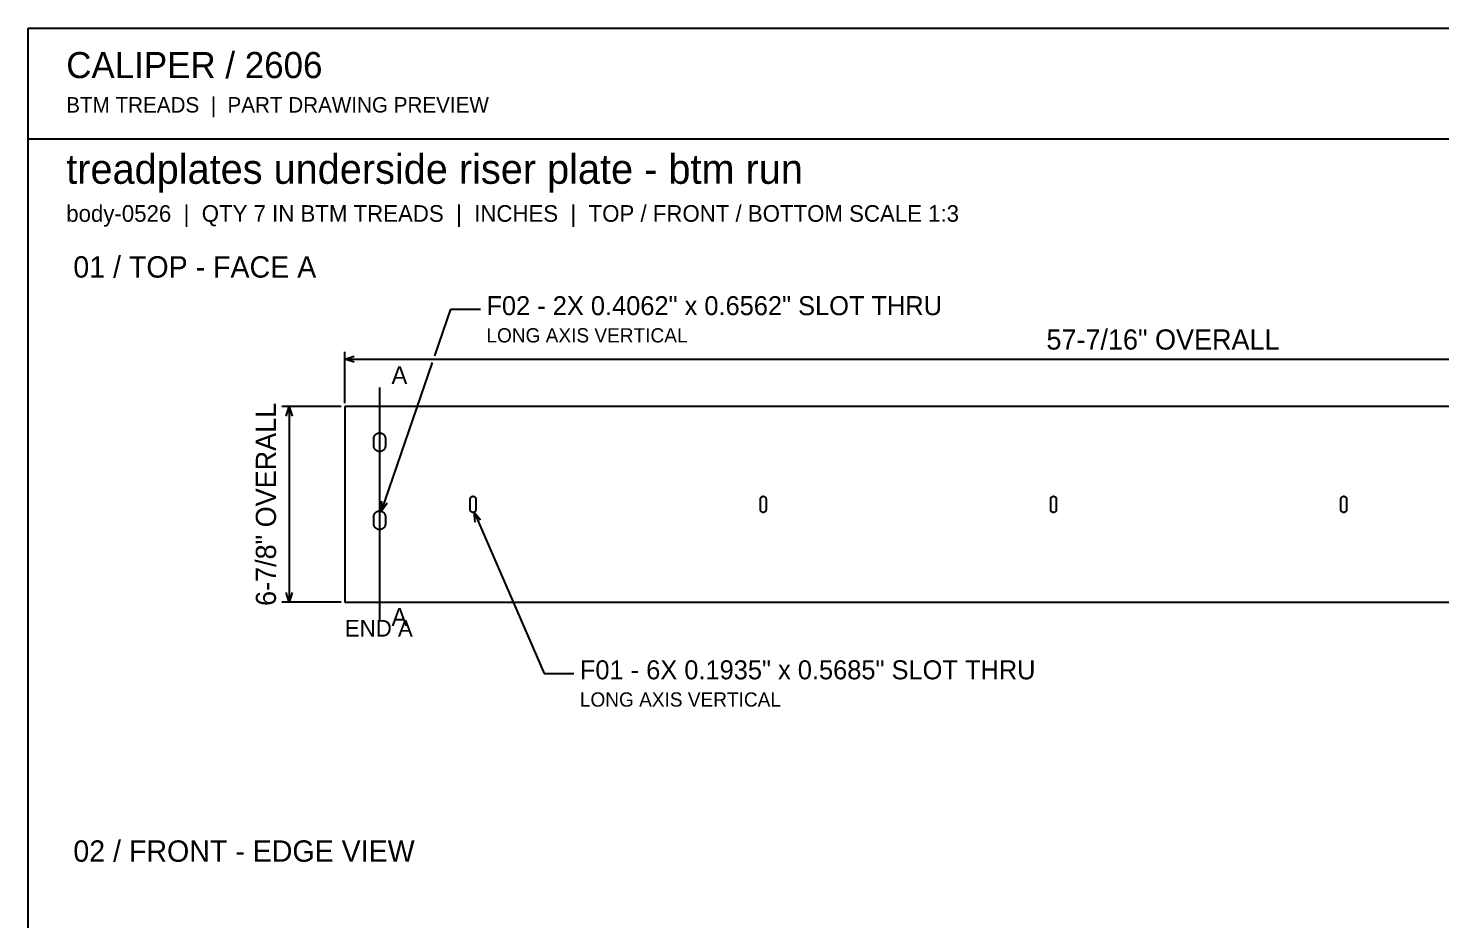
# Model space of a CAD drawing. Header units: inches. Extents: x 1.4 to 100.6, y 1.4 to 64.6.
# Drawn here: x 1.42 to 51, y 33.3 to 64.58 of the extents above; entities that cross this region are included whole.
import ezdxf
from ezdxf.enums import TextEntityAlignment as Align

# ---------------------------------------------------------------- set-up
doc = ezdxf.new("R2010")
doc.units = ezdxf.units.IN
doc.header["$MEASUREMENT"] = 0

msp = doc.modelspace()

# ---------------------------------------------------------------- linework, layer by layer
at = {"layer": 'ANNOTATION'}
for p, q in [((15.689, 53.092), (16.25, 54.723)), ((16.25, 54.723), (17.292, 54.723)), ((12.53, 51.432), (12.53, 53.223)), ((12.53, 52.973), (12.863, 53.078)), ((12.53, 52.973), (69.97, 52.973)), ((12.863, 52.869), (12.53, 52.973)), ((13.814, 47.636), (15.608, 52.855)), ((13.75, 51.973), (13.75, 43.818)), ((12.405, 51.307), (10.322, 51.307)), ((10.468, 50.973), (10.572, 51.307)), ((10.572, 51.307), (10.572, 44.443)), ((10.572, 51.307), (10.676, 50.973)), ((13.814, 47.636), (13.824, 47.985)), ((14.021, 47.917), (13.814, 47.636)), ((17.067, 47.598), (19.53, 41.943)), ((17.105, 47.251), (17.067, 47.598)), ((17.067, 47.598), (17.296, 47.334)), ((10.572, 44.443), (10.468, 44.777)), ((10.676, 44.777), (10.572, 44.443)), ((12.405, 44.443), (10.322, 44.443)), ((19.53, 41.943), (20.572, 41.943))]:
    msp.add_line(p, q, dxfattribs=at)
at = {"layer": 'OUTLINE'}
for p, q in [((1.417, 64.583), (100.583, 64.583)), ((1.417, 1.417), (1.417, 64.583)), ((1.417, 60.708), (100.583, 60.708)), ((69.97, 51.307), (12.53, 51.307)), ((12.53, 51.307), (12.53, 44.443)), ((13.547, 50.197), (13.548, 50.202)), ((13.547, 50.192), (13.547, 50.197)), ((13.547, 50.187), (13.547, 50.192)), ((13.547, 50.182), (13.547, 50.187)), ((13.547, 49.932), (13.547, 50.182)), ((13.548, 50.207), (13.549, 50.212)), ((13.548, 50.202), (13.548, 50.207)), ((13.549, 50.212), (13.55, 50.217)), ((13.55, 50.217), (13.551, 50.221)), ((13.551, 50.221), (13.552, 50.226)), ((13.552, 50.226), (13.553, 50.231)), ((13.553, 50.231), (13.554, 50.236)), ((13.554, 50.236), (13.556, 50.241)), ((13.556, 50.241), (13.557, 50.246)), ((13.557, 50.246), (13.559, 50.25)), ((13.559, 50.25), (13.561, 50.255)), ((13.561, 50.255), (13.562, 50.26)), ((13.562, 50.26), (13.564, 50.264)), ((13.564, 50.264), (13.566, 50.269)), ((13.566, 50.269), (13.569, 50.273)), ((13.569, 50.273), (13.571, 50.278)), ((13.571, 50.278), (13.573, 50.282)), ((13.573, 50.282), (13.576, 50.286)), ((13.576, 50.286), (13.578, 50.29)), ((13.578, 50.29), (13.581, 50.295)), ((13.581, 50.295), (13.584, 50.299)), ((13.584, 50.299), (13.587, 50.303)), ((13.587, 50.303), (13.59, 50.307)), ((13.59, 50.307), (13.593, 50.311)), ((13.593, 50.311), (13.596, 50.314)), ((13.596, 50.314), (13.6, 50.318)), ((13.6, 50.318), (13.603, 50.322)), ((13.603, 50.322), (13.606, 50.325)), ((13.606, 50.325), (13.61, 50.329)), ((13.61, 50.329), (13.614, 50.332)), ((13.614, 50.332), (13.617, 50.336)), ((13.617, 50.336), (13.621, 50.339)), ((13.621, 50.339), (13.625, 50.342)), ((13.625, 50.342), (13.629, 50.345)), ((13.629, 50.345), (13.633, 50.348)), ((13.633, 50.348), (13.637, 50.351)), ((13.637, 50.351), (13.641, 50.353)), ((13.641, 50.353), (13.646, 50.356)), ((13.646, 50.356), (13.65, 50.359)), ((13.65, 50.359), (13.654, 50.361)), ((13.654, 50.361), (13.659, 50.363)), ((13.659, 50.363), (13.663, 50.365)), ((13.663, 50.365), (13.668, 50.367)), ((13.668, 50.367), (13.672, 50.369)), ((13.672, 50.369), (13.677, 50.371)), ((13.677, 50.371), (13.682, 50.373)), ((13.682, 50.373), (13.686, 50.375)), ((13.686, 50.375), (13.691, 50.376)), ((13.691, 50.376), (13.696, 50.378)), ((13.696, 50.378), (13.701, 50.379)), ((13.701, 50.379), (13.706, 50.38)), ((13.706, 50.38), (13.71, 50.381)), ((13.71, 50.381), (13.715, 50.382)), ((13.715, 50.382), (13.72, 50.383)), ((13.72, 50.383), (13.725, 50.383)), ((13.725, 50.383), (13.73, 50.384)), ((13.73, 50.384), (13.735, 50.384)), ((13.735, 50.384), (13.74, 50.385)), ((13.74, 50.385), (13.745, 50.385)), ((13.745, 50.385), (13.75, 50.385)), ((13.75, 50.385), (13.755, 50.385)), ((13.755, 50.385), (13.76, 50.385)), ((13.76, 50.385), (13.765, 50.384)), ((13.765, 50.384), (13.77, 50.384)), ((13.77, 50.384), (13.775, 50.383)), ((13.775, 50.383), (13.78, 50.383)), ((13.78, 50.383), (13.785, 50.382)), ((13.785, 50.382), (13.79, 50.381)), ((13.79, 50.381), (13.794, 50.38)), ((13.794, 50.38), (13.799, 50.379)), ((13.799, 50.379), (13.804, 50.378)), ((13.804, 50.378), (13.809, 50.376)), ((13.809, 50.376), (13.814, 50.375)), ((13.814, 50.375), (13.818, 50.373)), ((13.818, 50.373), (13.823, 50.371)), ((13.823, 50.371), (13.828, 50.369)), ((13.828, 50.369), (13.832, 50.367)), ((13.832, 50.367), (13.837, 50.365)), ((13.837, 50.365), (13.841, 50.363)), ((13.841, 50.363), (13.846, 50.361)), ((13.846, 50.361), (13.85, 50.359)), ((13.85, 50.359), (13.854, 50.356)), ((13.854, 50.356), (13.859, 50.353)), ((13.859, 50.353), (13.863, 50.351)), ((13.863, 50.351), (13.867, 50.348)), ((13.867, 50.348), (13.871, 50.345)), ((13.871, 50.345), (13.875, 50.342)), ((13.875, 50.342), (13.879, 50.339)), ((13.879, 50.339), (13.883, 50.336)), ((13.883, 50.336), (13.886, 50.332)), ((13.886, 50.332), (13.89, 50.329)), ((13.89, 50.329), (13.894, 50.325)), ((13.894, 50.325), (13.897, 50.322)), ((13.897, 50.322), (13.9, 50.318)), ((13.9, 50.318), (13.904, 50.314)), ((13.904, 50.314), (13.907, 50.311)), ((13.907, 50.311), (13.91, 50.307)), ((13.91, 50.307), (13.913, 50.303)), ((13.913, 50.303), (13.916, 50.299)), ((13.916, 50.299), (13.919, 50.295)), ((13.919, 50.295), (13.922, 50.29)), ((13.922, 50.29), (13.924, 50.286)), ((13.924, 50.286), (13.927, 50.282)), ((13.927, 50.282), (13.929, 50.278)), ((13.929, 50.278), (13.931, 50.273)), ((13.931, 50.273), (13.934, 50.269)), ((13.934, 50.269), (13.936, 50.264)), ((13.936, 50.264), (13.938, 50.26)), ((13.938, 50.26), (13.939, 50.255)), ((13.939, 50.255), (13.941, 50.25)), ((13.941, 50.25), (13.943, 50.246)), ((13.943, 50.246), (13.944, 50.241)), ((13.944, 50.241), (13.946, 50.236)), ((13.946, 50.236), (13.947, 50.231)), ((13.947, 50.231), (13.948, 50.226)), ((13.948, 50.226), (13.949, 50.221)), ((13.949, 50.221), (13.95, 50.217)), ((13.95, 50.217), (13.951, 50.212)), ((13.951, 50.212), (13.952, 50.207)), ((13.952, 50.207), (13.952, 50.202)), ((13.952, 50.202), (13.953, 50.197)), ((13.953, 50.197), (13.953, 50.192)), ((13.953, 50.192), (13.953, 50.187)), ((13.953, 50.187), (13.953, 50.182)), ((13.953, 50.182), (13.953, 49.932)), ((13.547, 49.922), (13.547, 49.932)), ((13.548, 49.912), (13.547, 49.922)), ((13.549, 49.902), (13.548, 49.912)), ((13.551, 49.892), (13.549, 49.902)), ((13.553, 49.882), (13.551, 49.892)), ((13.556, 49.873), (13.553, 49.882)), ((13.559, 49.863), (13.556, 49.873)), ((13.562, 49.854), (13.559, 49.863)), ((13.566, 49.845), (13.562, 49.854)), ((13.571, 49.836), (13.566, 49.845)), ((13.576, 49.827), (13.571, 49.836)), ((13.581, 49.819), (13.576, 49.827)), ((13.587, 49.811), (13.581, 49.819)), ((13.593, 49.803), (13.587, 49.811)), ((13.6, 49.795), (13.593, 49.803)), ((13.606, 49.788), (13.6, 49.795)), ((13.614, 49.781), (13.606, 49.788)), ((13.621, 49.775), (13.614, 49.781)), ((13.629, 49.769), (13.621, 49.775)), ((13.637, 49.763), (13.629, 49.769)), ((13.646, 49.758), (13.637, 49.763)), ((13.654, 49.753), (13.646, 49.758)), ((13.663, 49.748), (13.654, 49.753)), ((13.672, 49.744), (13.663, 49.748)), ((13.682, 49.741), (13.672, 49.744)), ((13.691, 49.737), (13.682, 49.741)), ((13.701, 49.735), (13.691, 49.737)), ((13.71, 49.733), (13.701, 49.735)), ((13.72, 49.731), (13.71, 49.733)), ((13.73, 49.73), (13.72, 49.731)), ((13.74, 49.729), (13.73, 49.73)), ((13.75, 49.729), (13.74, 49.729)), ((13.76, 49.729), (13.75, 49.729)), ((13.77, 49.73), (13.76, 49.729)), ((13.78, 49.731), (13.77, 49.73)), ((13.79, 49.733), (13.78, 49.731)), ((13.799, 49.735), (13.79, 49.733)), ((13.809, 49.737), (13.799, 49.735)), ((13.818, 49.741), (13.809, 49.737)), ((13.828, 49.744), (13.818, 49.741)), ((13.837, 49.748), (13.828, 49.744)), ((13.846, 49.753), (13.837, 49.748)), ((13.854, 49.758), (13.846, 49.753)), ((13.863, 49.763), (13.854, 49.758)), ((13.871, 49.769), (13.863, 49.763)), ((13.879, 49.775), (13.871, 49.769)), ((13.886, 49.781), (13.879, 49.775)), ((13.894, 49.788), (13.886, 49.781)), ((13.9, 49.795), (13.894, 49.788)), ((13.907, 49.803), (13.9, 49.795)), ((13.913, 49.811), (13.907, 49.803)), ((13.919, 49.819), (13.913, 49.811)), ((13.924, 49.827), (13.919, 49.819)), ((13.929, 49.836), (13.924, 49.827)), ((13.934, 49.845), (13.929, 49.836)), ((13.938, 49.854), (13.934, 49.845)), ((13.941, 49.863), (13.938, 49.854)), ((13.944, 49.873), (13.941, 49.863)), ((13.947, 49.882), (13.944, 49.873)), ((13.949, 49.892), (13.947, 49.882)), ((13.951, 49.902), (13.949, 49.892)), ((13.952, 49.912), (13.951, 49.902)), ((13.953, 49.922), (13.952, 49.912)), ((13.953, 49.932), (13.953, 49.922)), ((16.939, 48.095), (16.94, 48.097)), ((16.94, 48.097), (16.941, 48.1)), ((16.941, 48.1), (16.942, 48.102)), ((16.942, 48.102), (16.943, 48.104)), ((16.943, 48.104), (16.944, 48.106)), ((16.944, 48.106), (16.945, 48.108)), ((16.945, 48.108), (16.946, 48.11)), ((16.946, 48.11), (16.947, 48.112)), ((16.947, 48.112), (16.948, 48.114)), ((16.948, 48.114), (16.95, 48.116)), ((16.95, 48.116), (16.951, 48.118)), ((16.951, 48.118), (16.952, 48.12)), ((16.952, 48.12), (16.954, 48.122)), ((16.954, 48.122), (16.955, 48.124)), ((16.955, 48.124), (16.957, 48.126)), ((16.957, 48.126), (16.958, 48.127)), ((16.958, 48.127), (16.96, 48.129)), ((16.96, 48.129), (16.962, 48.131)), ((16.962, 48.131), (16.963, 48.133)), ((16.963, 48.133), (16.965, 48.134)), ((16.965, 48.134), (16.967, 48.136)), ((16.967, 48.136), (16.969, 48.137)), ((16.969, 48.137), (16.97, 48.139)), ((16.97, 48.139), (16.972, 48.14)), ((16.972, 48.14), (16.974, 48.142)), ((16.974, 48.142), (16.976, 48.143)), ((16.976, 48.143), (16.978, 48.144)), ((16.978, 48.144), (16.98, 48.145)), ((16.98, 48.145), (16.982, 48.147)), ((16.982, 48.147), (16.984, 48.148)), ((16.984, 48.148), (16.987, 48.149)), ((16.987, 48.149), (16.989, 48.15)), ((16.989, 48.15), (16.991, 48.151)), ((16.991, 48.151), (16.993, 48.152)), ((16.993, 48.152), (16.995, 48.153)), ((16.995, 48.153), (16.997, 48.154)), ((16.997, 48.154), (17, 48.154)), ((17, 48.154), (17.002, 48.155)), ((17.002, 48.155), (17.004, 48.156)), ((17.004, 48.156), (17.006, 48.156)), ((17.006, 48.156), (17.009, 48.157)), ((17.009, 48.157), (17.011, 48.157)), ((17.011, 48.157), (17.013, 48.158)), ((17.013, 48.158), (17.016, 48.158)), ((17.016, 48.158), (17.018, 48.159)), ((17.018, 48.159), (17.021, 48.159)), ((17.021, 48.159), (17.023, 48.159)), ((17.023, 48.159), (17.025, 48.159)), ((17.025, 48.159), (17.028, 48.159)), ((17.028, 48.159), (17.03, 48.159)), ((17.03, 48.159), (17.032, 48.159)), ((17.032, 48.159), (17.035, 48.159)), ((17.035, 48.159), (17.037, 48.159)), ((17.037, 48.159), (17.039, 48.159)), ((17.039, 48.159), (17.042, 48.159)), ((17.042, 48.159), (17.044, 48.158)), ((17.044, 48.158), (17.047, 48.158)), ((17.047, 48.158), (17.049, 48.157)), ((17.049, 48.157), (17.051, 48.157)), ((17.051, 48.157), (17.054, 48.156)), ((17.054, 48.156), (17.056, 48.156)), ((17.056, 48.156), (17.058, 48.155)), ((17.058, 48.155), (17.06, 48.154)), ((17.06, 48.154), (17.063, 48.154)), ((17.063, 48.154), (17.065, 48.153)), ((17.065, 48.153), (17.067, 48.152)), ((17.067, 48.152), (17.069, 48.151)), ((17.069, 48.151), (17.071, 48.15)), ((17.071, 48.15), (17.073, 48.149)), ((17.073, 48.149), (17.076, 48.148)), ((17.076, 48.148), (17.078, 48.147)), ((17.078, 48.147), (17.08, 48.145)), ((17.08, 48.145), (17.082, 48.144)), ((17.082, 48.144), (17.084, 48.143)), ((17.084, 48.143), (17.086, 48.142)), ((17.086, 48.142), (17.088, 48.14)), ((17.088, 48.14), (17.09, 48.139)), ((17.09, 48.139), (17.091, 48.137)), ((17.091, 48.137), (17.093, 48.136)), ((17.093, 48.136), (17.095, 48.134)), ((17.095, 48.134), (17.097, 48.133)), ((17.097, 48.133), (17.098, 48.131)), ((17.098, 48.131), (17.1, 48.129)), ((17.1, 48.129), (17.102, 48.127)), ((17.102, 48.127), (17.103, 48.126)), ((17.103, 48.126), (17.105, 48.124)), ((17.105, 48.124), (17.106, 48.122)), ((17.106, 48.122), (17.108, 48.12)), ((17.108, 48.12), (17.109, 48.118)), ((17.109, 48.118), (17.11, 48.116)), ((17.11, 48.116), (17.112, 48.114)), ((17.112, 48.114), (17.113, 48.112)), ((17.113, 48.112), (17.114, 48.11)), ((17.114, 48.11), (17.115, 48.108)), ((17.115, 48.108), (17.116, 48.106)), ((17.116, 48.106), (17.117, 48.104)), ((17.117, 48.104), (17.118, 48.102)), ((17.118, 48.102), (17.119, 48.1)), ((17.119, 48.1), (17.12, 48.097)), ((17.12, 48.097), (17.121, 48.095)), ((27.127, 48.095), (27.128, 48.097)), ((27.128, 48.097), (27.129, 48.1)), ((27.129, 48.1), (27.13, 48.102)), ((27.13, 48.102), (27.131, 48.104)), ((27.131, 48.104), (27.132, 48.106)), ((27.132, 48.106), (27.133, 48.108)), ((27.133, 48.108), (27.134, 48.11)), ((27.134, 48.11), (27.135, 48.112)), ((27.135, 48.112), (27.136, 48.114)), ((27.136, 48.114), (27.138, 48.116)), ((27.138, 48.116), (27.139, 48.118)), ((27.139, 48.118), (27.14, 48.12)), ((27.14, 48.12), (27.142, 48.122)), ((27.142, 48.122), (27.143, 48.124)), ((27.143, 48.124), (27.145, 48.126)), ((27.145, 48.126), (27.146, 48.127)), ((27.146, 48.127), (27.148, 48.129)), ((27.148, 48.129), (27.15, 48.131)), ((27.15, 48.131), (27.151, 48.133)), ((27.151, 48.133), (27.153, 48.134)), ((27.153, 48.134), (27.155, 48.136)), ((27.155, 48.136), (27.157, 48.137)), ((27.157, 48.137), (27.158, 48.139)), ((27.158, 48.139), (27.16, 48.14)), ((27.16, 48.14), (27.162, 48.142)), ((27.162, 48.142), (27.164, 48.143)), ((27.164, 48.143), (27.166, 48.144)), ((27.166, 48.144), (27.168, 48.145)), ((27.168, 48.145), (27.17, 48.147)), ((27.17, 48.147), (27.172, 48.148)), ((27.172, 48.148), (27.175, 48.149)), ((27.175, 48.149), (27.177, 48.15)), ((27.177, 48.15), (27.179, 48.151)), ((27.179, 48.151), (27.181, 48.152)), ((27.181, 48.152), (27.183, 48.153)), ((27.183, 48.153), (27.185, 48.154)), ((27.185, 48.154), (27.188, 48.154)), ((27.188, 48.154), (27.19, 48.155)), ((27.19, 48.155), (27.192, 48.156)), ((27.192, 48.156), (27.194, 48.156)), ((27.194, 48.156), (27.197, 48.157)), ((27.197, 48.157), (27.199, 48.157)), ((27.199, 48.157), (27.201, 48.158)), ((27.201, 48.158), (27.204, 48.158)), ((27.204, 48.158), (27.206, 48.159)), ((27.206, 48.159), (27.209, 48.159)), ((27.209, 48.159), (27.211, 48.159)), ((27.211, 48.159), (27.213, 48.159)), ((27.213, 48.159), (27.216, 48.159)), ((27.216, 48.159), (27.218, 48.159)), ((27.218, 48.159), (27.22, 48.159)), ((27.22, 48.159), (27.223, 48.159)), ((27.223, 48.159), (27.225, 48.159)), ((27.225, 48.159), (27.227, 48.159)), ((27.227, 48.159), (27.23, 48.159)), ((27.23, 48.159), (27.232, 48.158)), ((27.232, 48.158), (27.235, 48.158)), ((27.235, 48.158), (27.237, 48.157)), ((27.237, 48.157), (27.239, 48.157)), ((27.239, 48.157), (27.242, 48.156)), ((27.242, 48.156), (27.244, 48.156)), ((27.244, 48.156), (27.246, 48.155)), ((27.246, 48.155), (27.248, 48.154)), ((27.248, 48.154), (27.251, 48.154)), ((27.251, 48.154), (27.253, 48.153)), ((27.253, 48.153), (27.255, 48.152)), ((27.255, 48.152), (27.257, 48.151)), ((27.257, 48.151), (27.259, 48.15)), ((27.259, 48.15), (27.261, 48.149)), ((27.261, 48.149), (27.264, 48.148)), ((27.264, 48.148), (27.266, 48.147)), ((27.266, 48.147), (27.268, 48.145)), ((27.268, 48.145), (27.27, 48.144)), ((27.27, 48.144), (27.272, 48.143)), ((27.272, 48.143), (27.274, 48.142)), ((27.274, 48.142), (27.276, 48.14)), ((27.276, 48.14), (27.278, 48.139)), ((27.278, 48.139), (27.279, 48.137)), ((27.279, 48.137), (27.281, 48.136)), ((27.281, 48.136), (27.283, 48.134)), ((27.283, 48.134), (27.285, 48.133)), ((27.285, 48.133), (27.286, 48.131)), ((27.286, 48.131), (27.288, 48.129)), ((27.288, 48.129), (27.29, 48.127)), ((27.29, 48.127), (27.291, 48.126)), ((27.291, 48.126), (27.293, 48.124)), ((27.293, 48.124), (27.294, 48.122)), ((27.294, 48.122), (27.296, 48.12)), ((27.296, 48.12), (27.297, 48.118)), ((27.297, 48.118), (27.298, 48.116)), ((27.298, 48.116), (27.3, 48.114)), ((27.3, 48.114), (27.301, 48.112)), ((27.301, 48.112), (27.302, 48.11)), ((27.302, 48.11), (27.303, 48.108)), ((27.303, 48.108), (27.304, 48.106)), ((27.304, 48.106), (27.305, 48.104)), ((27.305, 48.104), (27.306, 48.102)), ((27.306, 48.102), (27.307, 48.1)), ((27.307, 48.1), (27.308, 48.097)), ((27.308, 48.097), (27.309, 48.095)), ((37.315, 48.095), (37.316, 48.097)), ((37.316, 48.097), (37.317, 48.1)), ((37.317, 48.1), (37.318, 48.102)), ((37.318, 48.102), (37.319, 48.104)), ((37.319, 48.104), (37.32, 48.106)), ((37.32, 48.106), (37.321, 48.108)), ((37.321, 48.108), (37.322, 48.11)), ((37.322, 48.11), (37.323, 48.112)), ((37.323, 48.112), (37.324, 48.114)), ((37.324, 48.114), (37.326, 48.116)), ((37.326, 48.116), (37.327, 48.118)), ((37.327, 48.118), (37.328, 48.12)), ((37.328, 48.12), (37.33, 48.122)), ((37.33, 48.122), (37.331, 48.124)), ((37.331, 48.124), (37.333, 48.126)), ((37.333, 48.126), (37.334, 48.127)), ((37.334, 48.127), (37.336, 48.129)), ((37.336, 48.129), (37.338, 48.131)), ((37.338, 48.131), (37.339, 48.133)), ((37.339, 48.133), (37.341, 48.134)), ((37.341, 48.134), (37.343, 48.136)), ((37.343, 48.136), (37.345, 48.137)), ((37.345, 48.137), (37.346, 48.139)), ((37.346, 48.139), (37.348, 48.14)), ((37.348, 48.14), (37.35, 48.142)), ((37.35, 48.142), (37.352, 48.143)), ((37.352, 48.143), (37.354, 48.144)), ((37.354, 48.144), (37.356, 48.145)), ((37.356, 48.145), (37.358, 48.147)), ((37.358, 48.147), (37.36, 48.148)), ((37.36, 48.148), (37.363, 48.149)), ((37.363, 48.149), (37.365, 48.15)), ((37.365, 48.15), (37.367, 48.151)), ((37.367, 48.151), (37.369, 48.152)), ((37.369, 48.152), (37.371, 48.153)), ((37.371, 48.153), (37.373, 48.154)), ((37.373, 48.154), (37.376, 48.154)), ((37.376, 48.154), (37.378, 48.155)), ((37.378, 48.155), (37.38, 48.156)), ((37.38, 48.156), (37.382, 48.156)), ((37.382, 48.156), (37.385, 48.157)), ((37.385, 48.157), (37.387, 48.157)), ((37.387, 48.157), (37.389, 48.158)), ((37.389, 48.158), (37.392, 48.158)), ((37.392, 48.158), (37.394, 48.159)), ((37.394, 48.159), (37.397, 48.159)), ((37.397, 48.159), (37.399, 48.159)), ((37.399, 48.159), (37.401, 48.159)), ((37.401, 48.159), (37.404, 48.159)), ((37.404, 48.159), (37.406, 48.159)), ((37.406, 48.159), (37.408, 48.159)), ((37.408, 48.159), (37.411, 48.159)), ((37.411, 48.159), (37.413, 48.159)), ((37.413, 48.159), (37.415, 48.159)), ((37.415, 48.159), (37.418, 48.159)), ((37.418, 48.159), (37.42, 48.158)), ((37.42, 48.158), (37.423, 48.158)), ((37.423, 48.158), (37.425, 48.157)), ((37.425, 48.157), (37.427, 48.157)), ((37.427, 48.157), (37.43, 48.156)), ((37.43, 48.156), (37.432, 48.156)), ((37.432, 48.156), (37.434, 48.155)), ((37.434, 48.155), (37.436, 48.154)), ((37.436, 48.154), (37.439, 48.154)), ((37.439, 48.154), (37.441, 48.153)), ((37.441, 48.153), (37.443, 48.152)), ((37.443, 48.152), (37.445, 48.151)), ((37.445, 48.151), (37.447, 48.15)), ((37.447, 48.15), (37.449, 48.149)), ((37.449, 48.149), (37.452, 48.148)), ((37.452, 48.148), (37.454, 48.147)), ((37.454, 48.147), (37.456, 48.145)), ((37.456, 48.145), (37.458, 48.144)), ((37.458, 48.144), (37.46, 48.143)), ((37.46, 48.143), (37.462, 48.142)), ((37.462, 48.142), (37.464, 48.14)), ((37.464, 48.14), (37.466, 48.139)), ((37.466, 48.139), (37.467, 48.137)), ((37.467, 48.137), (37.469, 48.136)), ((37.469, 48.136), (37.471, 48.134)), ((37.471, 48.134), (37.473, 48.133)), ((37.473, 48.133), (37.474, 48.131)), ((37.474, 48.131), (37.476, 48.129)), ((37.476, 48.129), (37.478, 48.127)), ((37.478, 48.127), (37.479, 48.126)), ((37.479, 48.126), (37.481, 48.124)), ((37.481, 48.124), (37.482, 48.122)), ((37.482, 48.122), (37.484, 48.12)), ((37.484, 48.12), (37.485, 48.118)), ((37.485, 48.118), (37.486, 48.116)), ((37.486, 48.116), (37.488, 48.114)), ((37.488, 48.114), (37.489, 48.112)), ((37.489, 48.112), (37.49, 48.11)), ((37.49, 48.11), (37.491, 48.108)), ((37.491, 48.108), (37.492, 48.106)), ((37.492, 48.106), (37.493, 48.104)), ((37.493, 48.104), (37.494, 48.102)), ((37.494, 48.102), (37.495, 48.1)), ((37.495, 48.1), (37.496, 48.097)), ((37.496, 48.097), (37.497, 48.095)), ((47.503, 48.095), (47.504, 48.097)), ((47.504, 48.097), (47.505, 48.1)), ((47.505, 48.1), (47.506, 48.102)), ((47.506, 48.102), (47.507, 48.104)), ((47.507, 48.104), (47.508, 48.106)), ((47.508, 48.106), (47.509, 48.108)), ((47.509, 48.108), (47.51, 48.11)), ((47.51, 48.11), (47.511, 48.112)), ((47.511, 48.112), (47.512, 48.114)), ((47.512, 48.114), (47.514, 48.116)), ((47.514, 48.116), (47.515, 48.118)), ((47.515, 48.118), (47.516, 48.12)), ((47.516, 48.12), (47.518, 48.122)), ((47.518, 48.122), (47.519, 48.124)), ((47.519, 48.124), (47.521, 48.126)), ((47.521, 48.126), (47.522, 48.127)), ((47.522, 48.127), (47.524, 48.129)), ((47.524, 48.129), (47.526, 48.131)), ((47.526, 48.131), (47.527, 48.133)), ((47.527, 48.133), (47.529, 48.134)), ((47.529, 48.134), (47.531, 48.136)), ((47.531, 48.136), (47.533, 48.137)), ((47.533, 48.137), (47.534, 48.139)), ((47.534, 48.139), (47.536, 48.14)), ((47.536, 48.14), (47.538, 48.142)), ((47.538, 48.142), (47.54, 48.143)), ((47.54, 48.143), (47.542, 48.144)), ((47.542, 48.144), (47.544, 48.145)), ((47.544, 48.145), (47.546, 48.147)), ((47.546, 48.147), (47.548, 48.148)), ((47.548, 48.148), (47.551, 48.149)), ((47.551, 48.149), (47.553, 48.15)), ((47.553, 48.15), (47.555, 48.151)), ((47.555, 48.151), (47.557, 48.152)), ((47.557, 48.152), (47.559, 48.153)), ((47.559, 48.153), (47.561, 48.154)), ((47.561, 48.154), (47.564, 48.154)), ((47.564, 48.154), (47.566, 48.155)), ((47.566, 48.155), (47.568, 48.156)), ((47.568, 48.156), (47.57, 48.156)), ((47.57, 48.156), (47.573, 48.157)), ((47.573, 48.157), (47.575, 48.157)), ((47.575, 48.157), (47.577, 48.158)), ((47.577, 48.158), (47.58, 48.158)), ((47.58, 48.158), (47.582, 48.159)), ((47.582, 48.159), (47.585, 48.159)), ((47.585, 48.159), (47.587, 48.159)), ((47.587, 48.159), (47.589, 48.159)), ((47.589, 48.159), (47.592, 48.159)), ((47.592, 48.159), (47.594, 48.159)), ((47.594, 48.159), (47.596, 48.159)), ((47.596, 48.159), (47.599, 48.159)), ((47.599, 48.159), (47.601, 48.159)), ((47.601, 48.159), (47.603, 48.159)), ((47.603, 48.159), (47.606, 48.159)), ((47.606, 48.159), (47.608, 48.158)), ((47.608, 48.158), (47.611, 48.158)), ((47.611, 48.158), (47.613, 48.157)), ((47.613, 48.157), (47.615, 48.157)), ((47.615, 48.157), (47.618, 48.156)), ((47.618, 48.156), (47.62, 48.156)), ((47.62, 48.156), (47.622, 48.155)), ((47.622, 48.155), (47.624, 48.154)), ((47.624, 48.154), (47.627, 48.154)), ((47.627, 48.154), (47.629, 48.153)), ((47.629, 48.153), (47.631, 48.152)), ((47.631, 48.152), (47.633, 48.151)), ((47.633, 48.151), (47.635, 48.15)), ((47.635, 48.15), (47.637, 48.149)), ((47.637, 48.149), (47.64, 48.148)), ((47.64, 48.148), (47.642, 48.147)), ((47.642, 48.147), (47.644, 48.145)), ((47.644, 48.145), (47.646, 48.144)), ((47.646, 48.144), (47.648, 48.143)), ((47.648, 48.143), (47.65, 48.142)), ((47.65, 48.142), (47.652, 48.14)), ((47.652, 48.14), (47.654, 48.139)), ((47.654, 48.139), (47.655, 48.137)), ((47.655, 48.137), (47.657, 48.136)), ((47.657, 48.136), (47.659, 48.134)), ((47.659, 48.134), (47.661, 48.133)), ((47.661, 48.133), (47.662, 48.131)), ((47.662, 48.131), (47.664, 48.129)), ((47.664, 48.129), (47.666, 48.127)), ((47.666, 48.127), (47.667, 48.126)), ((47.667, 48.126), (47.669, 48.124)), ((47.669, 48.124), (47.67, 48.122)), ((47.67, 48.122), (47.672, 48.12)), ((47.672, 48.12), (47.673, 48.118)), ((47.673, 48.118), (47.674, 48.116)), ((47.674, 48.116), (47.676, 48.114)), ((47.676, 48.114), (47.677, 48.112)), ((47.677, 48.112), (47.678, 48.11)), ((47.678, 48.11), (47.679, 48.108)), ((47.679, 48.108), (47.68, 48.106)), ((47.68, 48.106), (47.681, 48.104)), ((47.681, 48.104), (47.682, 48.102)), ((47.682, 48.102), (47.683, 48.1)), ((47.683, 48.1), (47.684, 48.097)), ((47.684, 48.097), (47.685, 48.095)), ((13.617, 47.597), (13.621, 47.6)), ((13.621, 47.6), (13.625, 47.603)), ((13.625, 47.603), (13.629, 47.606)), ((13.629, 47.606), (13.633, 47.609)), ((13.633, 47.609), (13.637, 47.612)), ((13.637, 47.612), (13.641, 47.615)), ((13.641, 47.615), (13.646, 47.617)), ((13.646, 47.617), (13.65, 47.62)), ((13.65, 47.62), (13.654, 47.622)), ((13.654, 47.622), (13.659, 47.625)), ((13.659, 47.625), (13.663, 47.627)), ((13.663, 47.627), (13.668, 47.629)), ((13.668, 47.629), (13.672, 47.631)), ((13.672, 47.631), (13.677, 47.633)), ((13.677, 47.633), (13.682, 47.634)), ((13.682, 47.634), (13.686, 47.636)), ((13.686, 47.636), (13.691, 47.638)), ((13.691, 47.638), (13.696, 47.639)), ((13.696, 47.639), (13.701, 47.64)), ((13.701, 47.64), (13.706, 47.641)), ((13.706, 47.641), (13.71, 47.642)), ((13.71, 47.642), (13.715, 47.643)), ((13.715, 47.643), (13.72, 47.644)), ((13.72, 47.644), (13.725, 47.645)), ((13.725, 47.645), (13.73, 47.645)), ((13.73, 47.645), (13.735, 47.646)), ((13.735, 47.646), (13.74, 47.646)), ((13.74, 47.646), (13.745, 47.646)), ((13.745, 47.646), (13.75, 47.646)), ((13.75, 47.646), (13.755, 47.646)), ((13.755, 47.646), (13.76, 47.646)), ((13.76, 47.646), (13.765, 47.646)), ((13.765, 47.646), (13.77, 47.645)), ((13.77, 47.645), (13.775, 47.645)), ((13.775, 47.645), (13.78, 47.644)), ((13.78, 47.644), (13.785, 47.643)), ((13.785, 47.643), (13.79, 47.642)), ((13.79, 47.642), (13.794, 47.641)), ((13.794, 47.641), (13.799, 47.64)), ((13.799, 47.64), (13.804, 47.639)), ((13.804, 47.639), (13.809, 47.638)), ((13.809, 47.638), (13.814, 47.636)), ((13.814, 47.636), (13.818, 47.634)), ((13.818, 47.634), (13.823, 47.633)), ((13.823, 47.633), (13.828, 47.631)), ((13.828, 47.631), (13.832, 47.629)), ((13.832, 47.629), (13.837, 47.627)), ((13.837, 47.627), (13.841, 47.625)), ((13.841, 47.625), (13.846, 47.622)), ((13.846, 47.622), (13.85, 47.62)), ((13.85, 47.62), (13.854, 47.617)), ((13.854, 47.617), (13.859, 47.615)), ((13.859, 47.615), (13.863, 47.612)), ((13.863, 47.612), (13.867, 47.609)), ((13.867, 47.609), (13.871, 47.606)), ((13.871, 47.606), (13.875, 47.603)), ((13.875, 47.603), (13.879, 47.6)), ((13.879, 47.6), (13.883, 47.597)), ((16.933, 48.067), (16.934, 48.07)), ((16.933, 48.065), (16.933, 48.067)), ((16.933, 48.062), (16.933, 48.065)), ((16.933, 47.688), (16.933, 48.062)), ((16.933, 47.683), (16.933, 47.688)), ((16.934, 47.678), (16.933, 47.683)), ((16.934, 48.077), (16.935, 48.079)), ((16.934, 48.074), (16.934, 48.077)), ((16.934, 48.072), (16.934, 48.074)), ((16.934, 48.07), (16.934, 48.072)), ((16.934, 47.673), (16.934, 47.678)), ((16.935, 47.669), (16.934, 47.673)), ((16.935, 48.081), (16.936, 48.084)), ((16.935, 48.079), (16.935, 48.081)), ((16.936, 47.664), (16.935, 47.669)), ((16.936, 48.086), (16.937, 48.088)), ((16.936, 48.084), (16.936, 48.086)), ((16.937, 47.659), (16.936, 47.664)), ((16.937, 48.091), (16.938, 48.093)), ((16.937, 48.088), (16.937, 48.091)), ((16.939, 47.655), (16.937, 47.659)), ((16.938, 48.093), (16.939, 48.095)), ((16.941, 47.65), (16.939, 47.655)), ((16.943, 47.646), (16.941, 47.65)), ((16.945, 47.642), (16.943, 47.646)), ((16.947, 47.638), (16.945, 47.642)), ((16.95, 47.634), (16.947, 47.638)), ((16.952, 47.63), (16.95, 47.634)), ((16.955, 47.626), (16.952, 47.63)), ((16.958, 47.623), (16.955, 47.626)), ((16.962, 47.619), (16.958, 47.623)), ((16.965, 47.616), (16.962, 47.619)), ((16.969, 47.613), (16.965, 47.616)), ((16.972, 47.61), (16.969, 47.613)), ((16.976, 47.607), (16.972, 47.61)), ((16.98, 47.605), (16.976, 47.607)), ((16.984, 47.602), (16.98, 47.605)), ((16.989, 47.6), (16.984, 47.602)), ((16.993, 47.598), (16.989, 47.6)), ((17.071, 47.6), (17.067, 47.598)), ((17.076, 47.602), (17.071, 47.6)), ((17.08, 47.605), (17.076, 47.602)), ((17.084, 47.607), (17.08, 47.605)), ((17.088, 47.61), (17.084, 47.607)), ((17.091, 47.613), (17.088, 47.61)), ((17.095, 47.616), (17.091, 47.613)), ((17.098, 47.619), (17.095, 47.616)), ((17.102, 47.623), (17.098, 47.619)), ((17.105, 47.626), (17.102, 47.623)), ((17.108, 47.63), (17.105, 47.626)), ((17.11, 47.634), (17.108, 47.63)), ((17.113, 47.638), (17.11, 47.634)), ((17.115, 47.642), (17.113, 47.638)), ((17.117, 47.646), (17.115, 47.642)), ((17.119, 47.65), (17.117, 47.646)), ((17.121, 47.655), (17.119, 47.65)), ((17.121, 48.095), (17.122, 48.093)), ((17.123, 47.659), (17.121, 47.655)), ((17.122, 48.093), (17.123, 48.091)), ((17.123, 48.091), (17.123, 48.088)), ((17.123, 48.088), (17.124, 48.086)), ((17.124, 47.664), (17.123, 47.659)), ((17.124, 48.086), (17.124, 48.084)), ((17.124, 48.084), (17.125, 48.081)), ((17.125, 47.669), (17.124, 47.664)), ((17.125, 48.081), (17.125, 48.079)), ((17.125, 48.079), (17.126, 48.077)), ((17.126, 47.673), (17.125, 47.669)), ((17.126, 48.077), (17.126, 48.074)), ((17.126, 48.074), (17.126, 48.072)), ((17.126, 48.072), (17.126, 48.07)), ((17.126, 48.07), (17.127, 48.067)), ((17.127, 47.683), (17.126, 47.678)), ((17.126, 47.678), (17.126, 47.673)), ((17.127, 48.067), (17.127, 48.065)), ((17.127, 48.065), (17.127, 48.062)), ((17.127, 48.062), (17.127, 47.688)), ((17.127, 47.688), (17.127, 47.683)), ((27.121, 48.067), (27.122, 48.07)), ((27.121, 48.065), (27.121, 48.067)), ((27.121, 48.062), (27.121, 48.065)), ((27.121, 47.688), (27.121, 48.062)), ((27.121, 47.683), (27.121, 47.688)), ((27.122, 47.678), (27.121, 47.683)), ((27.122, 48.077), (27.123, 48.079)), ((27.122, 48.074), (27.122, 48.077)), ((27.122, 48.072), (27.122, 48.074)), ((27.122, 48.07), (27.122, 48.072)), ((27.122, 47.673), (27.122, 47.678)), ((27.123, 47.669), (27.122, 47.673)), ((27.123, 48.081), (27.124, 48.084)), ((27.123, 48.079), (27.123, 48.081)), ((27.124, 47.664), (27.123, 47.669)), ((27.124, 48.086), (27.125, 48.088)), ((27.124, 48.084), (27.124, 48.086)), ((27.125, 47.659), (27.124, 47.664)), ((27.125, 48.091), (27.126, 48.093)), ((27.125, 48.088), (27.125, 48.091)), ((27.127, 47.655), (27.125, 47.659)), ((27.126, 48.093), (27.127, 48.095)), ((27.129, 47.65), (27.127, 47.655)), ((27.131, 47.646), (27.129, 47.65)), ((27.133, 47.642), (27.131, 47.646)), ((27.135, 47.638), (27.133, 47.642)), ((27.138, 47.634), (27.135, 47.638)), ((27.14, 47.63), (27.138, 47.634)), ((27.143, 47.626), (27.14, 47.63)), ((27.146, 47.623), (27.143, 47.626)), ((27.15, 47.619), (27.146, 47.623)), ((27.153, 47.616), (27.15, 47.619)), ((27.157, 47.613), (27.153, 47.616)), ((27.16, 47.61), (27.157, 47.613)), ((27.164, 47.607), (27.16, 47.61)), ((27.168, 47.605), (27.164, 47.607)), ((27.172, 47.602), (27.168, 47.605)), ((27.177, 47.6), (27.172, 47.602)), ((27.181, 47.598), (27.177, 47.6)), ((27.259, 47.6), (27.255, 47.598)), ((27.264, 47.602), (27.259, 47.6)), ((27.268, 47.605), (27.264, 47.602)), ((27.272, 47.607), (27.268, 47.605)), ((27.276, 47.61), (27.272, 47.607)), ((27.279, 47.613), (27.276, 47.61)), ((27.283, 47.616), (27.279, 47.613)), ((27.286, 47.619), (27.283, 47.616)), ((27.29, 47.623), (27.286, 47.619)), ((27.293, 47.626), (27.29, 47.623)), ((27.296, 47.63), (27.293, 47.626)), ((27.298, 47.634), (27.296, 47.63)), ((27.301, 47.638), (27.298, 47.634)), ((27.303, 47.642), (27.301, 47.638)), ((27.305, 47.646), (27.303, 47.642)), ((27.307, 47.65), (27.305, 47.646)), ((27.309, 47.655), (27.307, 47.65)), ((27.309, 48.095), (27.31, 48.093)), ((27.311, 47.659), (27.309, 47.655)), ((27.31, 48.093), (27.311, 48.091)), ((27.311, 48.091), (27.311, 48.088)), ((27.311, 48.088), (27.312, 48.086)), ((27.312, 47.664), (27.311, 47.659)), ((27.312, 48.086), (27.312, 48.084)), ((27.312, 48.084), (27.313, 48.081)), ((27.313, 47.669), (27.312, 47.664)), ((27.313, 48.081), (27.313, 48.079)), ((27.313, 48.079), (27.314, 48.077)), ((27.314, 47.673), (27.313, 47.669)), ((27.314, 48.077), (27.314, 48.074)), ((27.314, 48.074), (27.314, 48.072)), ((27.314, 48.072), (27.314, 48.07)), ((27.314, 48.07), (27.315, 48.067)), ((27.315, 47.683), (27.314, 47.678)), ((27.314, 47.678), (27.314, 47.673)), ((27.315, 48.067), (27.315, 48.065)), ((27.315, 48.065), (27.315, 48.062)), ((27.315, 48.062), (27.315, 47.688)), ((27.315, 47.688), (27.315, 47.683)), ((37.309, 48.067), (37.31, 48.07)), ((37.309, 48.065), (37.309, 48.067)), ((37.309, 48.062), (37.309, 48.065)), ((37.309, 47.688), (37.309, 48.062)), ((37.309, 47.683), (37.309, 47.688)), ((37.31, 47.678), (37.309, 47.683)), ((37.31, 48.077), (37.311, 48.079)), ((37.31, 48.074), (37.31, 48.077)), ((37.31, 48.072), (37.31, 48.074)), ((37.31, 48.07), (37.31, 48.072)), ((37.31, 47.673), (37.31, 47.678)), ((37.311, 47.669), (37.31, 47.673)), ((37.311, 48.081), (37.312, 48.084)), ((37.311, 48.079), (37.311, 48.081)), ((37.312, 47.664), (37.311, 47.669)), ((37.312, 48.086), (37.313, 48.088)), ((37.312, 48.084), (37.312, 48.086)), ((37.313, 47.659), (37.312, 47.664)), ((37.313, 48.091), (37.314, 48.093)), ((37.313, 48.088), (37.313, 48.091)), ((37.315, 47.655), (37.313, 47.659)), ((37.314, 48.093), (37.315, 48.095)), ((37.317, 47.65), (37.315, 47.655)), ((37.319, 47.646), (37.317, 47.65)), ((37.321, 47.642), (37.319, 47.646)), ((37.323, 47.638), (37.321, 47.642)), ((37.326, 47.634), (37.323, 47.638)), ((37.328, 47.63), (37.326, 47.634)), ((37.331, 47.626), (37.328, 47.63)), ((37.334, 47.623), (37.331, 47.626)), ((37.338, 47.619), (37.334, 47.623)), ((37.341, 47.616), (37.338, 47.619)), ((37.345, 47.613), (37.341, 47.616)), ((37.348, 47.61), (37.345, 47.613)), ((37.352, 47.607), (37.348, 47.61)), ((37.356, 47.605), (37.352, 47.607)), ((37.36, 47.602), (37.356, 47.605)), ((37.365, 47.6), (37.36, 47.602)), ((37.369, 47.598), (37.365, 47.6)), ((37.447, 47.6), (37.443, 47.598)), ((37.452, 47.602), (37.447, 47.6)), ((37.456, 47.605), (37.452, 47.602)), ((37.46, 47.607), (37.456, 47.605)), ((37.464, 47.61), (37.46, 47.607)), ((37.467, 47.613), (37.464, 47.61)), ((37.471, 47.616), (37.467, 47.613)), ((37.474, 47.619), (37.471, 47.616)), ((37.478, 47.623), (37.474, 47.619)), ((37.481, 47.626), (37.478, 47.623)), ((37.484, 47.63), (37.481, 47.626)), ((37.486, 47.634), (37.484, 47.63)), ((37.489, 47.638), (37.486, 47.634)), ((37.491, 47.642), (37.489, 47.638)), ((37.493, 47.646), (37.491, 47.642)), ((37.495, 47.65), (37.493, 47.646)), ((37.497, 47.655), (37.495, 47.65)), ((37.497, 48.095), (37.498, 48.093)), ((37.499, 47.659), (37.497, 47.655)), ((37.498, 48.093), (37.499, 48.091)), ((37.499, 48.091), (37.499, 48.088)), ((37.499, 48.088), (37.5, 48.086)), ((37.5, 47.664), (37.499, 47.659)), ((37.5, 48.086), (37.5, 48.084)), ((37.5, 48.084), (37.501, 48.081)), ((37.501, 47.669), (37.5, 47.664)), ((37.501, 48.081), (37.501, 48.079)), ((37.501, 48.079), (37.502, 48.077)), ((37.502, 47.673), (37.501, 47.669)), ((37.502, 48.077), (37.502, 48.074)), ((37.502, 48.074), (37.502, 48.072)), ((37.502, 48.072), (37.502, 48.07)), ((37.502, 48.07), (37.503, 48.067)), ((37.503, 47.683), (37.502, 47.678)), ((37.502, 47.678), (37.502, 47.673)), ((37.503, 48.067), (37.503, 48.065)), ((37.503, 48.065), (37.503, 48.062)), ((37.503, 48.062), (37.503, 47.688)), ((37.503, 47.688), (37.503, 47.683)), ((47.497, 48.067), (47.498, 48.07)), ((47.497, 48.065), (47.497, 48.067)), ((47.497, 48.062), (47.497, 48.065)), ((47.497, 47.688), (47.497, 48.062)), ((47.497, 47.683), (47.497, 47.688)), ((47.498, 47.678), (47.497, 47.683)), ((47.498, 48.077), (47.499, 48.079)), ((47.498, 48.074), (47.498, 48.077)), ((47.498, 48.072), (47.498, 48.074)), ((47.498, 48.07), (47.498, 48.072)), ((47.498, 47.673), (47.498, 47.678)), ((47.499, 47.669), (47.498, 47.673)), ((47.499, 48.081), (47.5, 48.084)), ((47.499, 48.079), (47.499, 48.081)), ((47.5, 47.664), (47.499, 47.669)), ((47.5, 48.086), (47.501, 48.088)), ((47.5, 48.084), (47.5, 48.086)), ((47.501, 47.659), (47.5, 47.664)), ((47.501, 48.091), (47.502, 48.093)), ((47.501, 48.088), (47.501, 48.091)), ((47.503, 47.655), (47.501, 47.659)), ((47.502, 48.093), (47.503, 48.095)), ((47.505, 47.65), (47.503, 47.655)), ((47.507, 47.646), (47.505, 47.65)), ((47.509, 47.642), (47.507, 47.646)), ((47.511, 47.638), (47.509, 47.642)), ((47.514, 47.634), (47.511, 47.638)), ((47.516, 47.63), (47.514, 47.634)), ((47.519, 47.626), (47.516, 47.63)), ((47.522, 47.623), (47.519, 47.626)), ((47.526, 47.619), (47.522, 47.623)), ((47.529, 47.616), (47.526, 47.619)), ((47.533, 47.613), (47.529, 47.616)), ((47.536, 47.61), (47.533, 47.613)), ((47.54, 47.607), (47.536, 47.61)), ((47.544, 47.605), (47.54, 47.607)), ((47.548, 47.602), (47.544, 47.605)), ((47.553, 47.6), (47.548, 47.602)), ((47.557, 47.598), (47.553, 47.6)), ((47.635, 47.6), (47.631, 47.598)), ((47.64, 47.602), (47.635, 47.6)), ((47.644, 47.605), (47.64, 47.602)), ((47.648, 47.607), (47.644, 47.605)), ((47.652, 47.61), (47.648, 47.607)), ((47.655, 47.613), (47.652, 47.61)), ((47.659, 47.616), (47.655, 47.613)), ((47.662, 47.619), (47.659, 47.616)), ((47.666, 47.623), (47.662, 47.619)), ((47.669, 47.626), (47.666, 47.623)), ((47.672, 47.63), (47.669, 47.626)), ((47.674, 47.634), (47.672, 47.63)), ((47.677, 47.638), (47.674, 47.634)), ((47.679, 47.642), (47.677, 47.638)), ((47.681, 47.646), (47.679, 47.642)), ((47.683, 47.65), (47.681, 47.646)), ((47.685, 47.655), (47.683, 47.65)), ((47.685, 48.095), (47.686, 48.093)), ((47.687, 47.659), (47.685, 47.655)), ((47.686, 48.093), (47.687, 48.091)), ((47.687, 48.091), (47.687, 48.088)), ((47.687, 48.088), (47.688, 48.086)), ((47.688, 47.664), (47.687, 47.659)), ((47.688, 48.086), (47.688, 48.084)), ((47.688, 48.084), (47.689, 48.081)), ((47.689, 47.669), (47.688, 47.664)), ((47.689, 48.081), (47.689, 48.079)), ((47.689, 48.079), (47.69, 48.077)), ((47.69, 47.673), (47.689, 47.669)), ((47.69, 48.077), (47.69, 48.074)), ((47.69, 48.074), (47.69, 48.072)), ((47.69, 48.072), (47.69, 48.07)), ((47.69, 48.07), (47.691, 48.067)), ((47.691, 47.683), (47.69, 47.678)), ((47.69, 47.678), (47.69, 47.673)), ((47.691, 48.067), (47.691, 48.065)), ((47.691, 48.065), (47.691, 48.062)), ((47.691, 48.062), (47.691, 47.688)), ((47.691, 47.688), (47.691, 47.683)), ((13.547, 47.458), (13.548, 47.463)), ((13.547, 47.453), (13.547, 47.458)), ((13.547, 47.448), (13.547, 47.453)), ((13.547, 47.443), (13.547, 47.448)), ((13.547, 47.193), (13.547, 47.443)), ((13.547, 47.183), (13.547, 47.193)), ((13.548, 47.173), (13.547, 47.183)), ((13.548, 47.468), (13.549, 47.473)), ((13.548, 47.463), (13.548, 47.468)), ((13.549, 47.163), (13.548, 47.173)), ((13.549, 47.473), (13.55, 47.478)), ((13.551, 47.154), (13.549, 47.163)), ((13.55, 47.478), (13.551, 47.483)), ((13.551, 47.483), (13.552, 47.488)), ((13.553, 47.144), (13.551, 47.154)), ((13.552, 47.488), (13.553, 47.493)), ((13.553, 47.493), (13.554, 47.497)), ((13.556, 47.134), (13.553, 47.144)), ((13.554, 47.497), (13.556, 47.502)), ((13.556, 47.502), (13.557, 47.507)), ((13.559, 47.125), (13.556, 47.134)), ((13.557, 47.507), (13.559, 47.512)), ((13.559, 47.512), (13.561, 47.516)), ((13.562, 47.115), (13.559, 47.125)), ((13.561, 47.516), (13.562, 47.521)), ((13.562, 47.521), (13.564, 47.525)), ((13.566, 47.106), (13.562, 47.115)), ((13.564, 47.525), (13.566, 47.53)), ((13.566, 47.53), (13.569, 47.534)), ((13.571, 47.097), (13.566, 47.106)), ((13.569, 47.534), (13.571, 47.539)), ((13.571, 47.539), (13.573, 47.543)), ((13.573, 47.543), (13.576, 47.548)), ((13.576, 47.548), (13.578, 47.552)), ((13.578, 47.552), (13.581, 47.556)), ((13.581, 47.556), (13.584, 47.56)), ((13.584, 47.56), (13.587, 47.564)), ((13.587, 47.564), (13.59, 47.568)), ((13.59, 47.568), (13.593, 47.572)), ((13.593, 47.572), (13.596, 47.576)), ((13.596, 47.576), (13.6, 47.58)), ((13.6, 47.58), (13.603, 47.583)), ((13.603, 47.583), (13.606, 47.587)), ((13.606, 47.587), (13.61, 47.59)), ((13.61, 47.59), (13.614, 47.594)), ((13.614, 47.594), (13.617, 47.597)), ((13.883, 47.597), (13.886, 47.594)), ((13.886, 47.594), (13.89, 47.59)), ((13.89, 47.59), (13.894, 47.587)), ((13.894, 47.587), (13.897, 47.583)), ((13.897, 47.583), (13.9, 47.58)), ((13.9, 47.58), (13.904, 47.576)), ((13.904, 47.576), (13.907, 47.572)), ((13.907, 47.572), (13.91, 47.568)), ((13.91, 47.568), (13.913, 47.564)), ((13.913, 47.564), (13.916, 47.56)), ((13.916, 47.56), (13.919, 47.556)), ((13.919, 47.556), (13.922, 47.552)), ((13.922, 47.552), (13.924, 47.548)), ((13.924, 47.548), (13.927, 47.543)), ((13.927, 47.543), (13.929, 47.539)), ((13.929, 47.539), (13.931, 47.534)), ((13.934, 47.106), (13.929, 47.097)), ((13.931, 47.534), (13.934, 47.53)), ((13.934, 47.53), (13.936, 47.525)), ((13.938, 47.115), (13.934, 47.106)), ((13.936, 47.525), (13.938, 47.521)), ((13.938, 47.521), (13.939, 47.516)), ((13.941, 47.125), (13.938, 47.115)), ((13.939, 47.516), (13.941, 47.512)), ((13.941, 47.512), (13.943, 47.507)), ((13.944, 47.134), (13.941, 47.125)), ((13.943, 47.507), (13.944, 47.502)), ((13.944, 47.502), (13.946, 47.497)), ((13.947, 47.144), (13.944, 47.134)), ((13.946, 47.497), (13.947, 47.493)), ((13.947, 47.493), (13.948, 47.488)), ((13.949, 47.154), (13.947, 47.144)), ((13.948, 47.488), (13.949, 47.483)), ((13.949, 47.483), (13.95, 47.478)), ((13.951, 47.163), (13.949, 47.154)), ((13.95, 47.478), (13.951, 47.473)), ((13.951, 47.473), (13.952, 47.468)), ((13.952, 47.173), (13.951, 47.163)), ((13.952, 47.468), (13.952, 47.463)), ((13.952, 47.463), (13.953, 47.458)), ((13.953, 47.183), (13.952, 47.173)), ((13.953, 47.458), (13.953, 47.453)), ((13.953, 47.453), (13.953, 47.448)), ((13.953, 47.448), (13.953, 47.443)), ((13.953, 47.443), (13.953, 47.193)), ((13.953, 47.193), (13.953, 47.183)), ((16.997, 47.596), (16.993, 47.598)), ((17.002, 47.595), (16.997, 47.596)), ((17.006, 47.594), (17.002, 47.595)), ((17.011, 47.593), (17.006, 47.594)), ((17.016, 47.592), (17.011, 47.593)), ((17.021, 47.591), (17.016, 47.592)), ((17.025, 47.591), (17.021, 47.591)), ((17.03, 47.591), (17.025, 47.591)), ((17.035, 47.591), (17.03, 47.591)), ((17.039, 47.591), (17.035, 47.591)), ((17.044, 47.592), (17.039, 47.591)), ((17.049, 47.593), (17.044, 47.592)), ((17.054, 47.594), (17.049, 47.593)), ((17.058, 47.595), (17.054, 47.594)), ((17.063, 47.596), (17.058, 47.595)), ((17.067, 47.598), (17.063, 47.596)), ((27.185, 47.596), (27.181, 47.598)), ((27.19, 47.595), (27.185, 47.596)), ((27.194, 47.594), (27.19, 47.595)), ((27.199, 47.593), (27.194, 47.594)), ((27.204, 47.592), (27.199, 47.593)), ((27.209, 47.591), (27.204, 47.592)), ((27.213, 47.591), (27.209, 47.591)), ((27.218, 47.591), (27.213, 47.591)), ((27.223, 47.591), (27.218, 47.591)), ((27.227, 47.591), (27.223, 47.591)), ((27.232, 47.592), (27.227, 47.591)), ((27.237, 47.593), (27.232, 47.592)), ((27.242, 47.594), (27.237, 47.593)), ((27.246, 47.595), (27.242, 47.594)), ((27.251, 47.596), (27.246, 47.595)), ((27.255, 47.598), (27.251, 47.596)), ((37.373, 47.596), (37.369, 47.598)), ((37.378, 47.595), (37.373, 47.596)), ((37.382, 47.594), (37.378, 47.595)), ((37.387, 47.593), (37.382, 47.594)), ((37.392, 47.592), (37.387, 47.593)), ((37.397, 47.591), (37.392, 47.592)), ((37.401, 47.591), (37.397, 47.591)), ((37.406, 47.591), (37.401, 47.591)), ((37.411, 47.591), (37.406, 47.591)), ((37.415, 47.591), (37.411, 47.591)), ((37.42, 47.592), (37.415, 47.591)), ((37.425, 47.593), (37.42, 47.592)), ((37.43, 47.594), (37.425, 47.593)), ((37.434, 47.595), (37.43, 47.594)), ((37.439, 47.596), (37.434, 47.595)), ((37.443, 47.598), (37.439, 47.596)), ((47.561, 47.596), (47.557, 47.598)), ((47.566, 47.595), (47.561, 47.596)), ((47.57, 47.594), (47.566, 47.595)), ((47.575, 47.593), (47.57, 47.594)), ((47.58, 47.592), (47.575, 47.593)), ((47.585, 47.591), (47.58, 47.592)), ((47.589, 47.591), (47.585, 47.591)), ((47.594, 47.591), (47.589, 47.591)), ((47.599, 47.591), (47.594, 47.591)), ((47.603, 47.591), (47.599, 47.591)), ((47.608, 47.592), (47.603, 47.591)), ((47.613, 47.593), (47.608, 47.592)), ((47.618, 47.594), (47.613, 47.593)), ((47.622, 47.595), (47.618, 47.594)), ((47.627, 47.596), (47.622, 47.595)), ((47.631, 47.598), (47.627, 47.596)), ((13.576, 47.089), (13.571, 47.097)), ((13.581, 47.08), (13.576, 47.089)), ((13.587, 47.072), (13.581, 47.08)), ((13.593, 47.064), (13.587, 47.072)), ((13.6, 47.057), (13.593, 47.064)), ((13.606, 47.05), (13.6, 47.057)), ((13.614, 47.043), (13.606, 47.05)), ((13.621, 47.036), (13.614, 47.043)), ((13.629, 47.03), (13.621, 47.036)), ((13.637, 47.024), (13.629, 47.03)), ((13.646, 47.019), (13.637, 47.024)), ((13.654, 47.014), (13.646, 47.019)), ((13.663, 47.01), (13.654, 47.014)), ((13.672, 47.006), (13.663, 47.01)), ((13.682, 47.002), (13.672, 47.006)), ((13.691, 46.999), (13.682, 47.002)), ((13.701, 46.996), (13.691, 46.999)), ((13.71, 46.994), (13.701, 46.996)), ((13.72, 46.992), (13.71, 46.994)), ((13.73, 46.991), (13.72, 46.992)), ((13.74, 46.99), (13.73, 46.991)), ((13.75, 46.99), (13.74, 46.99)), ((13.76, 46.99), (13.75, 46.99)), ((13.77, 46.991), (13.76, 46.99)), ((13.78, 46.992), (13.77, 46.991)), ((13.79, 46.994), (13.78, 46.992)), ((13.799, 46.996), (13.79, 46.994)), ((13.809, 46.999), (13.799, 46.996)), ((13.818, 47.002), (13.809, 46.999)), ((13.828, 47.006), (13.818, 47.002)), ((13.837, 47.01), (13.828, 47.006)), ((13.846, 47.014), (13.837, 47.01)), ((13.854, 47.019), (13.846, 47.014)), ((13.863, 47.024), (13.854, 47.019)), ((13.871, 47.03), (13.863, 47.024)), ((13.879, 47.036), (13.871, 47.03)), ((13.886, 47.043), (13.879, 47.036)), ((13.894, 47.05), (13.886, 47.043)), ((13.9, 47.057), (13.894, 47.05)), ((13.907, 47.064), (13.9, 47.057)), ((13.913, 47.072), (13.907, 47.064)), ((13.919, 47.08), (13.913, 47.072)), ((13.924, 47.089), (13.919, 47.08)), ((13.929, 47.097), (13.924, 47.089)), ((12.53, 44.443), (69.97, 44.443))]:
    msp.add_line(p, q, dxfattribs=at)

# ---------------------------------------------------------------- texts
at = {"layer": 'ANNOTATION'}
for s, height, p in [('CALIPER / 2606', 0.91667, (2.75, 62.833)), ('BTM TREADS  |  PART DRAWING PREVIEW', 0.54167, (2.75, 61.625)), ('treadplates underside riser plate - btm run', 1.04167, (2.75, 59.125)), ('body-0526  |  QTY 7 IN BTM TREADS  |  INCHES  |  TOP / FRONT / BOTTOM SCALE 1:3', 0.58333, (2.75, 57.792)), ('01 / TOP - FACE A', 0.75, (3, 55.833)), ('F02 - 2X 0.4062" x 0.6562" SLOT THRU', 0.66667, (17.5, 54.515)), ('LONG AXIS VERTICAL', 0.5, (17.5, 53.557)), ('A', 0.625, (14.167, 52.098)), ('A', 0.625, (14.167, 43.61)), ('END A', 0.5833, (12.53, 43.235)), ('F01 - 6X 0.1935" x 0.5685" SLOT THRU', 0.66667, (20.78, 41.735)), ('LONG AXIS VERTICAL', 0.5, (20.78, 40.777)), ('02 / FRONT - EDGE VIEW', 0.75, (3, 35.333))]:
    msp.add_text(s, height=height, dxfattribs=at).set_placement(p)
msp.add_text('57-7/16" OVERALL', height=0.70833, dxfattribs=at).set_placement((41.25, 53.307), align=Align.CENTER)
msp.add_text('6-7/8" OVERALL', height=0.70833, rotation=90, dxfattribs=at).set_placement((10.113, 47.875), align=Align.CENTER)

doc.saveas('drawing.dxf')
